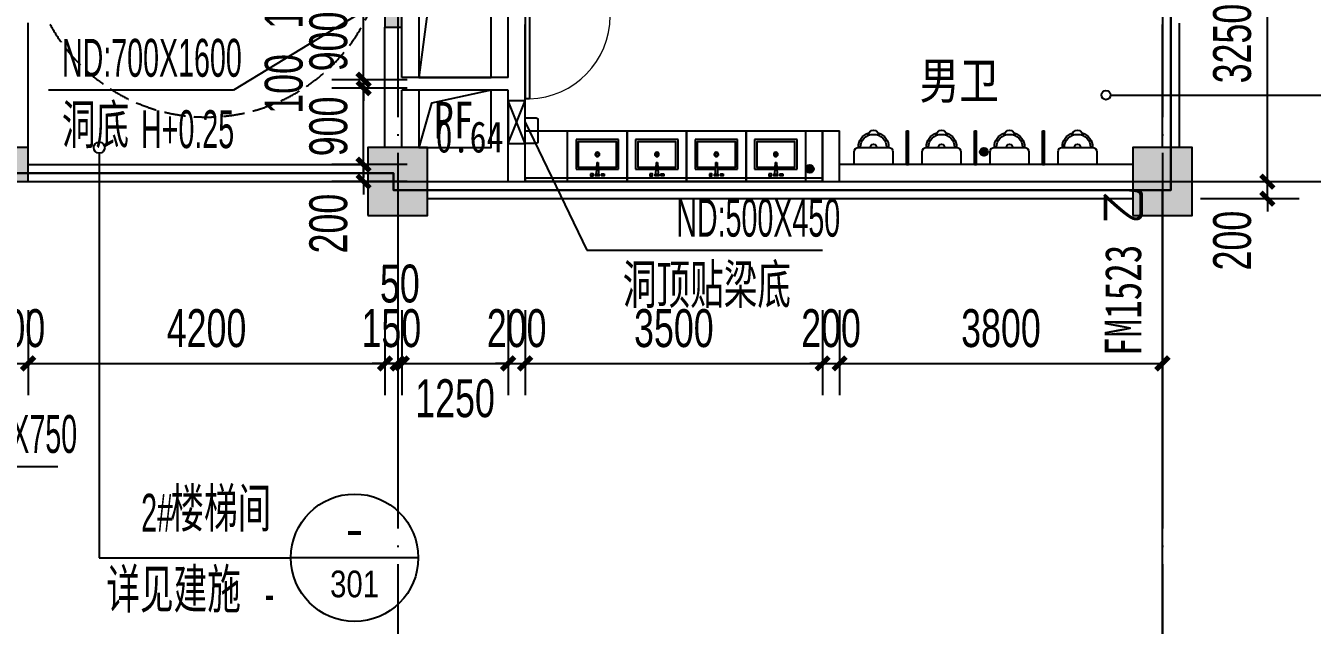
# Model space of a CAD drawing. Extents: x -409435 to 356702, y -107829 to 330904.
# Drawn here: x 28022 to 43164, y 2479 to 9535 of the extents above; entities that cross this region are included whole.
import ezdxf
from ezdxf.enums import TextEntityAlignment as Align
from ezdxf.xclip import XClip

# ---------------------------------------------------------------- set-up
doc = ezdxf.new("R2010")
doc.units = 0
doc.header["$LTSCALE"] = 1000
doc.header["$MEASUREMENT"] = 0
doc.header["$XCLIPFRAME"] = 0
doc.linetypes.add('104-14# 核心筒$0$DASH', pattern=[0.35, 0.25, -0.1])
doc.linetypes.add('104-14# 核心筒$0$DOTE', pattern=[2.4200000000000004, 2, -0.2, 0.02, -0.2])
for name, color, linetype in [('01-标注_尺寸', 124, 'Continuous'), ('01-标注_符号', 200, 'Continuous'), ('02-TEXT_标注', 130, 'Continuous'), ('104-14# 核心筒$0$01-标注_符号', 200, 'Continuous'), ('104-14# 核心筒$0$02-TEXT_标注', 130, 'Continuous'), ('104-14# 核心筒$0$02-TEXT_门窗', 151, 'Continuous'), ('104-14# 核心筒$0$A-C_门', 150, 'Continuous'), ('104-14# 核心筒$0$A-I_卫-洁具', 241, 'Continuous'), ('104-14# 核心筒$0$A-I_卫-隔断', 214, 'Continuous'), ('104-14# 核心筒$0$A-TECH_水', 3, 'Continuous'), ('104-14# 核心筒$0$A-TECH_结构', 21, 'Continuous'), ('104-14# 核心筒$0$A_AXIS-轴线', 36, '104-14# 核心筒$0$DOTE'), ('104-14# 核心筒$0$A_STR-砌块墙', 121, 'Continuous'), ('104-14# 核心筒$0$A_STR-砼柱', 51, 'Continuous'), ('PUB_HATCH', 8, 'Continuous'), ('X-104 14#平面$0$05-填充_天正', 26, 'Continuous'), ('X-104 14#平面$0$A-TECH_暖通', 6, 'Continuous'), ('X-104 14#平面$0$DOOR_FIRE_TEXT', 7, 'Continuous'), ('建-标注-文本', 254, 'Continuous'), ('建-标注-索引', 75, 'Continuous')]:
    doc.layers.add(name, color=color, linetype=linetype)
doc.layers.add('104-14# 核心筒$0$04-不打印_辅助线', color=165, linetype='Continuous', plot=False)
doc.layers.add('X-104 14#平面$0$000套内', color=226, linetype='Continuous', lineweight=30, plot=False)
doc.styles.add('104-14# 核心筒$0$_TCH_SPACE', font='STXIHEI_0.TTF', dxfattribs={"width": 0.8, "height": 5})
doc.styles.add('104-14# 核心筒$0$_TCH_WINDOW', font='STXIHEI_0.TTF', dxfattribs={"width": 0.8, "height": 3.5})
doc.styles.add('104-14# 核心筒$0$Standard', font='STXIHEI_0.TTF', dxfattribs={"width": 0.8})
doc.styles.add('_TCH_DIM', font='ros.shx', dxfattribs={"width": 0.8, "height": 2, "bigfont": 'jd.shx'})
doc.styles.add('_TCH_DIM_T3', font='ros.shx', dxfattribs={"width": 0.7058823529411765, "bigfont": 'jd.shx'})
doc.styles.add('_TCH_LABEL', font='ros.shx', dxfattribs={"width": 0.8, "bigfont": 'jd.shx'})
doc.styles.add('X-104 14#平面$0$_TCH_WINDOW', font='STXIHEI_0.TTF', dxfattribs={"width": 0.75, "height": 3.5})
doc.dimstyles.new('_TCH_ARCH&&150', dxfattribs={"dimtxt": 446.25, "dimasz": 150, "dimexe": 375, "dimexo": 450, "dimgap": 189.375, "dimtad": 1, "dimdec": 0, "dimzin": 0, "dimdsep": 46, "dimtxsty": '_TCH_DIM_T3', "dimblk": 'ARCHTICK', "dimcen": 0.09, "dimclrt": 7, "dimazin": 2, "dimtfac": 1, "dimtdec": 0, "dimtix": 1, "dimtmove": 2, "dimatfit": 3, "dimfxl": 0, "dimtolj": 1, "dimtzin": 0, "dimarcsym": 0})

# ---------------------------------------------------------------- blocks, each defined once
blk = doc.blocks.new('104-14# 核心筒$0$jhat')
for p, q in [((-395, -250.0000000000582), (-395, 249.9999999999418)), ((-395, 249.9999999999418), (-44.99999999994179, 249.9999999999418)), ((-44.99999999994179, 249.9999999999418), (-44.99999999994179, 11.73657725605881)), ((-219.9999999999418, 32.25599999987753), (-219.9999999999418, 5.03999999986263)), ((-124.8214514199644, 8.000000000058208), (11.68149024352897, 14.3899337601033)), ((-124.8214514199644, 7.999999999941792), (-124.8214514199644, -8.000000000058208)), ((11.68149024352897, 14.3899337601033), (11.68149024352897, -14.3899337601033)), ((-225.0399999999208, -1.164153218269348e-10), (-253.7679999999236, -1.164153218269348e-10)), ((-219.9999999999418, -5.040000000095461), (-219.9999999999418, -32.76000000012573)), ((-186.7359999999171, -1.164153218269348e-10), (-214.9599999999045, -1.164153218269348e-10)), ((-124.8214514199644, -8.000000000058208), (11.68149024352897, -14.3899337601033)), ((-44.99999999994179, -12.38077738613356), (-44.99999999994179, -250.0000000000582)), ((-44.99999999994179, -250.0000000000582), (-395, -250.0000000000582))]:
    blk.add_line(p, q)
at = {"color": 8}
blk.add_lwpolyline([(-69.99999999994179, -11.06304409715813), (-69.99999999994179, -225.0000000000582), (-370, -225.0000000000582), (-370, 224.9999999999418), (-69.99999999994179, 224.9999999999418), (-69.99999999994179, 10.56628493819153)], dxfattribs=at)
at = {"ltscale": 1000, "const_width": 0.8399999999999999}
blk.add_lwpolyline([(-219.5799999999581, 0.1399999998975545, 0.9999999999999999), (-220.4199999999255, 0.1399999998975545, 0.9999999999999999)], format="xyb", close=True, dxfattribs=at)
for points in [[(7.191454842337407, 81.35012003820157), (30, 81.35012003820157), (30, 51.35012003820157), (7.191454842337407, 51.35012003820157)], [(11.68149024352897, -21.35012003820157), (30, -21.35012003820157), (30, 21.35012003820157), (11.68149024352897, 21.35012003820157)], [(7.191454842337407, -81.35012003820157), (30, -81.35012003820157), (30, -51.35012003820157), (7.191454842337407, -51.35012003820157)]]:
    blk.add_lwpolyline(points, close=True)
blk.add_circle((-219.9999999999418, -1.164153218269348e-10), 25.2)
at = {"layer": '104-14# 核心筒$0$04-不打印_辅助线'}
blk.add_lwpolyline([(100.0000000001164, -350), (100.0000000000582, 350), (-499.9999999999418, 350), (-499.9999999998836, -350)], close=True, dxfattribs=at)
blk = doc.blocks.new('104-14# 核心筒$0$A-toilet-F2$0$A-toilet-F3$0$xb')
for p, q in [((-228.5999999991618, 152.3999999994412), (-228.6000000010245, 9.313225746154785e-10)), ((177.7999999998137, 203.2000000000698), (-177.7999999993481, 203.1999999994878)), ((228.6000000010245, -9.313225746154785e-10), (228.6000000005588, 152.3999999997905)), ((-228.6000000010245, 9.313225746154785e-10), (228.6000000010245, -9.313225746154785e-10))]:
    blk.add_line(p, q)
for centre, radius, start, end in [((-6.349999998696148, 209.549999998766), 171.56755229355, 106.6068803142738, 182.1210963969083), ((-6.349999998696148, 209.549999998766), 146.16755229355, 87.87890362284142, 182.1210963969083), ((9.313225746154785e-10, 342.8999999993248), 63.50000000000001, 1.07073087239469, 178.9292691276053), ((6.350000001490116, 209.549999998766), 146.16755229355, 357.8789036030917, 92.12109637715858), ((6.350000001490116, 209.549999998766), 171.56755229355, 357.8789036030917, 73.39311968572625), ((-177.7999999993481, 152.3999999992084), 50.8, 90, 180), ((1.396983861923218e-09, 203.1999999987893), 38.1, 0, 180), ((177.8000000002794, 152.3999999997905), 50.8, 0, 90)]:
    blk.add_arc(centre, radius, start, end)
blk = doc.blocks.new('104-14# 核心筒$0$A$C0B6E3E5F')
at = {"layer": '104-14# 核心筒$0$A-I_卫-隔断'}
for p, q in [((-12.5, 1.530808498934192e-15), (-12.5, 400)), ((-12.5, 400), (12.5, 400)), ((12.5, 0), (12.5, 400)), ((-12.5, 1.530808498934192e-15), (12.5, 0))]:
    blk.add_line(p, q, dxfattribs=at)
blk = doc.blocks.new('104-14# 核心筒$0$$DorLib2D$00000001')
for p, q in [((0.45, 0.9750000000000001), (0.5000000000000002, 0.9750000000000001)), ((0.45, 0), (0.45, 0.9750000000000001)), ((0.5, 0), (0.5, 0.9750000000000001)), ((0.5, 0), (0.45, 0))]:
    blk.add_line(p, q)
at = {"lineweight": 13}
blk.add_arc((0.475, 0), 0.975, 91.4692835813538, 180, dxfattribs=at)
blk = doc.blocks.new('_FZH')
blk.add_lwpolyline([(-0.5, -0.5), (0.5, -0.5), (0.5, 0.5), (-0.5, 0.5)], close=True)
at = {"layer": 'PUB_HATCH'}
blk.add_solid([(-0.5, -0.5), (0.5, -0.5), (-0.5, 0.5), (0.5, 0.5)], dxfattribs=at)
blk = doc.blocks.new('104-14# 核心筒$0$$TwtSys$00000141')
for p, q in [((-94.19606303561523, 7.672111694559135), (-10.08309029082739, 91.78508443935061)), ((-94.19606303561523, 7.672111694559135), (-10.08309029082739, 91.78508443935061)), ((-87.21916889109707, -35.05448014085778), (35.05448014085778, 87.21916889110071)), ((-87.21916889109707, -35.05448014085778), (35.05448014085778, 87.21916889110071)), ((-66.46803743153214, -66.46803743153941), (66.46803743153214, 66.46803743153214)), ((-66.46803743153214, -66.46803743153578), (66.46803743153214, 66.46803743153214)), ((-32.35611368903483, -87.061266563549), (87.58274635417911, 32.87759347966494)), ((-32.35611368903483, -87.061266563549), (87.58274635417911, 32.87759347966858)), ((11.43110768805855, -92.25951895252001), (92.2594807012465, -11.43114593933933)), ((11.43110768805855, -92.25951895252001), (92.2594807012465, -11.43114593933933))]:
    blk.add_line(p, q)
blk.add_circle((0, 0), 94)
blk.add_circle((0, 0), 94)
blk = doc.blocks.new('104-14# 核心筒')
at = {"layer": '104-14# 核心筒$0$01-标注_符号'}
blk.add_lwpolyline([(29075.00000000102, 12958.24925465928, 0, 0, 0), (29075.00000000102, 8950.000000000058, 0, 0, 0), (31225.00000000102, 8950.000000000058, 0, 0, 0), (31225.00000000102, 12260.21544480976, 120, 0, 0), (31225.00000000102, 12710.21544480976, 0, 0, 0)], format="xyseb", dxfattribs=at)
at = {"layer": '104-14# 核心筒$0$04-不打印_辅助线', "linetype": '104-14# 核心筒$0$DASH'}
blk.add_arc((30150.00000000249, 10560.00000000006), 2099.999999998527, 180, 0, dxfattribs=at)
at = {"layer": '104-14# 核心筒$0$A-I_卫-洁具', "ltscale": 0.1}
blk.add_line((41049.99999999996, 7900.000000000062), (37599.9999999998, 7900.000000000062), dxfattribs=at)
blk.add_lwpolyline([(33899.99999999986, 8149.999999994814), (33899.99999999986, 8449.999999994814), (34029.99999999986, 8449.999999994814, -0.414213562373095), (34049.99999999986, 8429.999999994814), (34049.99999999986, 8169.999999994814, -0.414213562373095), (34029.99999999986, 8149.999999994814)], format="xyb", close=True, dxfattribs=at)
for points in [[(37399.99999999948, 7699.99999999674), (33900.00000000177, 7699.999999994813), (33900.00000000177, 8299.999999994812), (37399.99999999948, 8299.99999999674)], [(33900.00000000334, 7699.999999997672), (37400.00000000087, 7699.999999997322), (37400.00000000087, 7739.999999997322), (33900.00000000334, 7739.999999997672)]]:
    blk.add_lwpolyline(points, close=True, dxfattribs=at)
at = {"layer": '104-14# 核心筒$0$A-TECH_结构'}
for points in [[(33499.99999998679, 10799.99999999908), (32649.99999999206, 10800.00000000109), (32649.99999999201, 8925.000000002387), (33499.99999998674, 8925.000000001499), (33499.99999998679, 10800.00000000026), (32870.95831192011, 10632.08693379395), (32649.99999999201, 8925.000000002387)], [(33499.99999998674, 8775.000000001559), (32649.99999999553, 8775.00000000035), (32649.99999999553, 8100.000000000349), (33499.99999998674, 8100.00000000133), (33499.99999998674, 8775.000000001559), (32798.04825340072, 8625.110593961435), (32649.99999999553, 8100.000000000349)]]:
    blk.add_lwpolyline(points, dxfattribs=at)
at = {"layer": '104-14# 核心筒$0$A_AXIS-轴线'}
for p, q in [((32400.00000000001, 54018.37846733601), (32400.00000000001, -8545.12396972545)), ((41400.00000000001, 54018.37846733601), (41400.00000000001, -8545.12396972545)), ((-24838.9698462474, 7700), (120259.921909796, 7700))]:
    blk.add_line(p, q, dxfattribs=at)
at = {"layer": '104-14# 核心筒$0$A_STR-砌块墙'}
for p, q in [((28049.99999999958, 8100.0000000001), (28049.99999999961, 9570.0000000001)), ((33699.99999999586, 8925.00000000028), (33699.99999999127, 9650.00020154176)), ((33899.99999999635, 8850.000000000926), (33899.99999999188, 9550.00020154242)), ((41399.99999999996, 8100.000000000085), (41399.99999999999, 9550.000201542465)), ((41599.99999999999, 8100.000000000085), (41600, 9565.000201542569)), ((32249.99999999508, 8849.99999999967), (32249.99999999094, 9519.99999997109)), ((32449.99999999464, 8925.00000000028), (32449.99999999093, 9519.99999997109)), ((32249.99999999973, 8100.000000000043), (32249.99999999508, 8849.99999999967)), ((33699.99999999586, 8925.00000000028), (32449.99999999464, 8925.00000000028)), ((33900.00000000368, 7700.000000000215), (33899.99999999635, 8850.000000000928)), ((33699.99999999682, 8775.000000000287), (32449.99999999554, 8775.000000000287)), ((32449.9999999997, 8100.000000000042), (32449.99999999554, 8775.000000000287)), ((33700.00000000366, 7700.000000000226), (33699.99999999682, 8775.000000000287)), ((37399.99999999977, 7700.000000000174), (37399.9999999998, 8300.000000000178)), ((37399.9999999998, 8300.000000000178), (37599.9999999998, 8300.000000000171)), ((37599.99999999977, 7700.000000000167), (37599.9999999998, 8300.000000000171)), ((28049.99999999958, 7900.000000000228), (32049.99999999996, 7900.000000000124)), ((28050.00000000104, 7700.000000000233), (32049.99999999996, 7700.00000000013)), ((32749.99999999996, 7700.00000000024), (33700.00000000366, 7700.000000000226)), ((33900.00000000368, 7700.000000000215), (37399.99999999977, 7700.000000000174)), ((37599.99999999977, 7700.000000000167), (41049.99999999993, 7700.000000000062)), ((32749.99999999997, 7500.000000000236), (33800.00000000431, 7500.000000000216)), ((33800.00000000431, 7500.000000000216), (37499.99999999977, 7500.000000000175)), ((37499.99999999977, 7500.000000000175), (41049.99999999993, 7500.000000000069))]:
    blk.add_line(p, q, dxfattribs=at)
for p in [(38399.99999998536, 7900.000000000062), (39199.99999998536, 7900.000000000062), (39999.99999998536, 7900.000000000062)]:
    blk.add_blockref('104-14# 核心筒$0$A$C0B6E3E5F', p)
at = {"layer": '104-14# 核心筒$0$A-C_门'}
ref = blk.add_blockref('104-14# 核心筒$0$$DorLib2D$00000001', (34399.99999999028, 9650.000201542396), dxfattribs=dict(at, xscale=1000, yscale=1000, zscale=200, rotation=180))
ref.add_attrib('A', 'M1023', (33702.59825326546, 9934.460559007595), dxfattribs={"layer": '104-14# 核心筒$0$02-TEXT_门窗', "height": 428.1386462882095, "style": '104-14# 核心筒$0$_TCH_WINDOW', "width": 0.8})
at = {"layer": '104-14# 核心筒$0$A-I_卫-洁具', "ltscale": 0.1, "xscale": -1, "rotation": 90}
for p in [(34750.00000000003, 7799.999999996566), (35450.00000000003, 7799.99999999674), (36150.00000000003, 7799.999999996682), (36850.00000000003, 7799.999999996682)]:
    blk.add_blockref('104-14# 核心筒$0$jhat', p, dxfattribs=at)
at = {"layer": '104-14# 核心筒$0$A-I_卫-洁具', "ltscale": 0.1, "xscale": -1}
for p in [(37999.99999998536, 7900.000000000062), (38799.99999998536, 7900.000000000062), (39599.99999998536, 7900.000000000062), (40399.99999998536, 7900.000000000062)]:
    blk.add_blockref('104-14# 核心筒$0$A-toilet-F2$0$A-toilet-F3$0$xb', p, dxfattribs=at)
at = {"layer": '104-14# 核心筒$0$A-TECH_水', "xscale": 0.5, "yscale": 0.5, "zscale": 0.5}
blk.add_blockref('104-14# 核心筒$0$$TwtSys$00000141', (39299.99999998398, 8050.000000000058), dxfattribs=at)
at = {"layer": '104-14# 核心筒$0$A-TECH_水', "xscale": 0.5, "yscale": 0.5, "zscale": 0.5, "rotation": 315}
blk.add_blockref('104-14# 核心筒$0$$TwtSys$00000141', (37249.79271546162, 7849.99999999642), dxfattribs=at)
at = {"layer": '104-14# 核心筒$0$A_STR-砼柱'}
for p, xscale, yscale, zscale in [((32349.99999999689, 9744.999999971042), 200, 450, 450), ((27900.00000000102, 7900.000000000087), 300, 400, 400), ((32399.99999999996, 7700.000000000058), 700, 800, 800), ((41399.99999999996, 7700.000000000058), 700, 800, 800)]:
    blk.add_blockref('_FZH', p, dxfattribs=dict(at, xscale=xscale, yscale=yscale, zscale=zscale))
at = {"layer": '104-14# 核心筒$0$02-TEXT_标注', "style": '104-14# 核心筒$0$Standard', "width": 0.8}
for s, p in [('男卫', (38542.08263990493, 8674.578921541106)), ('PF', (32826.09950814021, 8211.57924656896))]:
    blk.add_text(s, height=428.1386462882095, dxfattribs=at).set_placement(p)
at = {"layer": '104-14# 核心筒$0$04-不打印_辅助线', "style": '104-14# 核心筒$0$_TCH_SPACE', "width": 0.8}
blk.add_text('0.64', height=366.9759825327511, dxfattribs=at).set_placement((32846.50043614486, 8043.134037471551))
blk = doc.blocks.new('*U418')
blk.add_lwpolyline([(200.0000000000146, 0), (200.0000000000146, 500.0000000021573), (0, 500.0000000021573), (0, 0), (200.0000000000146, 0), (0, 500.0000000021573), (0, 0), (200.0000000000146, 500.0000000021573)])
blk = doc.blocks.new('X-104 14#平面$0$sdfjladfiididid')
at = {"layer": 'X-104 14#平面$0$A-TECH_暖通'}
blk.add_blockref('*U418', (33700.00000000093, 8150.000000000262, 3000), dxfattribs=at)
blk = doc.blocks.new('X-104 14#平面')
at = {"layer": 'X-104 14#平面$0$000套内'}
blk.add_lwpolyline([(23400.00000000001, 26450.00000000002), (50400.00000000001, 26450.00000000002), (50400.00000000001, -2049.999999999978), (23449.99999999199, -2049.999999999977), (23450.00000000803, 7799.999999999234), (32350.00000000158, 7800.000000001231), (32350.00000000159, 7599.999999993254), (41500.00000001615, 7599.999999990974), (41500.00000000009, 16600.00020154226), (38350.00029705991, 16600.00010077111), (38350.0002970601, 19249.9998992286), (30600.00000000007, 19249.99999999982), (30600.00000000007, 26300.00000000002)], dxfattribs=at)
at = {"layer": 'X-104 14#平面$0$05-填充_天正'}
blk.add_lwpolyline([(41400.00000000001, -2049.999999999978), (41400.00000000001, 7599.999999990999), (32350.00000000282, 7599.999999993254), (32350.00000000158, 7800.000000001231), (26449.99999999919, 7799.999999999907), (26450.00000000331, 6399.999999999681), (23450.00000000536, 6399.99999999974), (23449.99999999199, -2049.999999999977), (30600.00000006576, -2049.999999954483), (30600.00000005462, -249.9999999999927), (32399.99999999997, -249.9999999999927), (32400.00000000001, -2049.999999999978)], close=True, dxfattribs=at)
ref = blk.add_blockref('104-14# 核心筒', (0, 0))
XClip(ref).set_block_clipping_path([(-38664.36238214614, -25499.99999999997), (139216.5485069363, 330900)])
blk.add_blockref('X-104 14#平面$0$sdfjladfiididid', (0, 0))
at = {"layer": 'X-104 14#平面$0$DOOR_FIRE_TEXT', "style": 'X-104 14#平面$0$_TCH_WINDOW', "width": 0.75}
for s, p in [('乙', (41150.00000000001, 7204.380458515328)), ('FM1523', (41150.00000000001, 5648.294213973844))]:
    blk.add_text(s, height=428.1386462882095, rotation=90, dxfattribs=at).set_placement(p)
blk = doc.blocks.new('sjdfadsfiididdi')
at = {"layer": '建-标注-索引'}
for p, q in [((33900.00000000095, 8400.00000000134), (34624.95369830402, 6895.120349138859)), ((34624.95369830402, 6895.120349138859), (37398.07257929118, 6895.120349138859)), ((25624.99999998226, 4349.515298113118), (28398.11888096943, 4349.515298113118))]:
    blk.add_line(p, q, dxfattribs=at)
at = {"layer": '建-标注-文本', "style": '_TCH_DIM'}
for s, height, width, p in [('ND:500X450', 446.25, 0.5647058823529412, (35678.17257929118, 7052.620349138859)), ('洞顶贴梁底', 520.9302325581396, 0.8, (35049.40978859351, 6212.620349138859)), ('ND:1350X750', 446.25, 0.5647058823529412, (26510.21888096943, 4507.015298113118))]:
    blk.add_text(s, height=height, dxfattribs=dict(at, width=width)).set_placement(p)
blk = doc.blocks.new('A$C1940634B')
at = {"layer": '建-标注-索引'}
for p, q in [((-83650.00000000812, 9862.500000000196), (-85433.61847807607, 8776.97864567861)), ((-85433.61847807607, 8776.97864567861), (-87609.32523113023, 8776.97864567861))]:
    blk.add_line(p, q, dxfattribs=at)
at = {"layer": '建-标注-文本', "style": '_TCH_DIM'}
for s, height, width, p in [('ND:700X1600', 446.25, 0.5647058823529412, (-87451.82523113023, 8934.47864567861)), ('洞底', 520.9302325581396, 0.8, (-87451.82523113023, 8094.47864567861)), ('H+0.25', 446.25, 0.5647058823529412, (-86520.66244043256, 8094.47864567861))]:
    blk.add_text(s, height=height, dxfattribs=dict(at, width=width)).set_placement(p)
blk = doc.blocks.new('_ArchTick')
at = {"color": 0, "linetype": 'ByBlock', "const_width": 0.4}
blk.add_lwpolyline([(-0.5, -0.5), (0.5, 0.5)], dxfattribs=at)
blk = doc.blocks.new('*D981')
at = {"layer": '01-标注_尺寸', "color": 0, "lineweight": -2, "transparency": 16777216}
for p, q in [((42635.30984641053, 7700.000000000029), (42635.30984641053, 7850.000000000029)), ((41850.0000000001, 7700.000000000029), (43010.30984641053, 7700.000000000028)), ((42635.30984641053, 7500.000000000084), (42635.30984641053, 7700.000000000029)), ((41850.0000000001, 7500.000000000084), (43010.30984641053, 7500.000000000083)), ((42635.30984641053, 7500.000000000084), (42635.30984641053, 7350.000000000084))]:
    blk.add_line(p, q, dxfattribs=at)
at = {"layer": 'Defpoints', "color": 0, "transparency": 16777216}
for p in [(41400.0000000001, 7700.000000000029), (42635.30984641053, 7700.000000000029), (41400.0000000001, 7500.000000000084)]:
    blk.add_point(p, dxfattribs=at)
at = {"layer": '01-标注_尺寸', "color": 0, "lineweight": -2, "transparency": 16777216, "xscale": 150, "yscale": 150, "zscale": 150}
for p, rotation in [((42635.30984641053, 7700.000000000029), 270), ((42635.30984641053, 7500.000000000084), 90)]:
    blk.add_blockref('_ArchTick', p, dxfattribs=dict(at, rotation=rotation))
at = {"layer": '01-标注_尺寸', "color": 7, "transparency": 16777216, "insert": (42222.80984641053, 7006.113537117988), "char_height": 446.25, "attachment_point": 5, "rotation": 90, "style": '_TCH_DIM_T3'}
blk.add_mtext('\\A1;200', dxfattribs=at)
blk = doc.blocks.new('*D982')
at = {"layer": '01-标注_尺寸', "color": 0, "lineweight": -2, "transparency": 16777216}
for p, q in [((41850.0000000001, 10950.00020154213), (43010.30984641053, 10950.00020154213)), ((42635.30984641053, 7700.000000000029), (42635.30984641053, 10950.00020154213)), ((41850.0000000001, 7700.000000000029), (43010.30984641053, 7700.000000000028))]:
    blk.add_line(p, q, dxfattribs=at)
at = {"layer": 'Defpoints', "color": 0, "transparency": 16777216}
for p in [(41400.0000000001, 10950.00020154213), (42635.30984641053, 10950.00020154213), (41400.0000000001, 7700.000000000029)]:
    blk.add_point(p, dxfattribs=at)
at = {"layer": '01-标注_尺寸', "color": 0, "lineweight": -2, "transparency": 16777216, "xscale": 150, "yscale": 150, "zscale": 150}
for p, rotation in [((42635.30984641053, 10950.00020154213), 90), ((42635.30984641053, 7700.000000000029), 270)]:
    blk.add_blockref('_ArchTick', p, dxfattribs=dict(at, rotation=rotation))
at = {"layer": '01-标注_尺寸', "color": 7, "transparency": 16777216, "insert": (42222.80984641053, 9325.000100771085), "char_height": 446.25, "attachment_point": 5, "rotation": 90, "style": '_TCH_DIM_T3'}
blk.add_mtext('\\A1;3250', dxfattribs=at)
blk = doc.blocks.new('*D1021')
at = {"layer": '01-标注_尺寸', "color": 0, "lineweight": -2, "transparency": 16777216}
for p, q in [((27750.00000000366, 6188.482244238781), (27750.00000000366, 5185.557704901601)), ((28050.00000000367, 6188.48224423966), (28050.00000000367, 5185.557704901601)), ((27750.00000000366, 5560.557704901601), (27600.00000000366, 5560.557704901601)), ((27750.00000000366, 5560.557704901601), (28050.00000000367, 5560.557704901601)), ((28050.00000000367, 5560.557704901601), (28200.00000000367, 5560.557704901601))]:
    blk.add_line(p, q, dxfattribs=at)
at = {"layer": 'Defpoints', "color": 0, "transparency": 16777216}
for p in [(27750.00000000366, 6638.482244238781), (28050.00000000367, 6638.48224423966), (28050.00000000367, 5560.557704901601)]:
    blk.add_point(p, dxfattribs=at)
at = {"layer": '01-标注_尺寸', "color": 0, "lineweight": -2, "transparency": 16777216, "xscale": 150, "yscale": 150, "zscale": 150}
blk.add_blockref('_ArchTick', (27750.00000000366, 5560.557704901601), dxfattribs=at)
at = {"layer": '01-标注_尺寸', "color": 0, "lineweight": -2, "transparency": 16777216, "xscale": 150, "yscale": 150, "zscale": 150, "rotation": 180}
blk.add_blockref('_ArchTick', (28050.00000000367, 5560.557704901601), dxfattribs=at)
at = {"layer": '01-标注_尺寸', "color": 7, "transparency": 16777216, "insert": (27900.00000000367, 5973.057704901601), "char_height": 446.25, "attachment_point": 5, "style": '_TCH_DIM_T3'}
blk.add_mtext('\\A1;300', dxfattribs=at)
blk = doc.blocks.new('*D1022')
at = {"layer": '01-标注_尺寸', "color": 0, "lineweight": -2, "transparency": 16777216}
for p, q in [((28050.00000000367, 6188.48224423966), (28050.00000000367, 5185.55770490819)), ((32250.00000000444, 6188.48224425196), (32250.00000000444, 5185.55770490819)), ((28050.00000000367, 5560.55770490819), (32250.00000000444, 5560.55770490819))]:
    blk.add_line(p, q, dxfattribs=at)
at = {"layer": 'Defpoints', "color": 0, "transparency": 16777216}
for p in [(28050.00000000367, 6638.48224423966), (32250.00000000444, 6638.48224425196), (32250.00000000444, 5560.55770490819)]:
    blk.add_point(p, dxfattribs=at)
at = {"layer": '01-标注_尺寸', "color": 0, "lineweight": -2, "transparency": 16777216, "xscale": 150, "yscale": 150, "zscale": 150, "rotation": 180}
blk.add_blockref('_ArchTick', (28050.00000000367, 5560.55770490819), dxfattribs=at)
at = {"layer": '01-标注_尺寸', "color": 0, "lineweight": -2, "transparency": 16777216, "xscale": 150, "yscale": 150, "zscale": 150}
blk.add_blockref('_ArchTick', (32250.00000000444, 5560.55770490819), dxfattribs=at)
at = {"layer": '01-标注_尺寸', "color": 7, "transparency": 16777216, "insert": (30150.00000000405, 5973.05770490819), "char_height": 446.25, "attachment_point": 5, "style": '_TCH_DIM_T3'}
blk.add_mtext('\\A1;4200', dxfattribs=at)
blk = doc.blocks.new('*D1023')
at = {"layer": '01-标注_尺寸', "color": 0, "lineweight": -2, "transparency": 16777216}
for p, q in [((32250.00000000444, 6188.48224425196), (32250.00000000444, 5185.55770491456)), ((32400.00000000236, 6188.482244252399), (32400.00000000236, 5185.55770491456)), ((32250.00000000444, 5560.55770491456), (32100.00000000444, 5560.55770491456)), ((32250.00000000444, 5560.55770491456), (32400.00000000236, 5560.55770491456)), ((32400.00000000236, 5560.55770491456), (32550.00000000236, 5560.55770491456))]:
    blk.add_line(p, q, dxfattribs=at)
at = {"layer": 'Defpoints', "color": 0, "transparency": 16777216}
for p in [(32250.00000000444, 6638.48224425196), (32400.00000000236, 6638.482244252399), (32400.00000000236, 5560.55770491456)]:
    blk.add_point(p, dxfattribs=at)
at = {"layer": '01-标注_尺寸', "color": 0, "lineweight": -2, "transparency": 16777216, "xscale": 150, "yscale": 150, "zscale": 150}
blk.add_blockref('_ArchTick', (32250.00000000444, 5560.55770491456), dxfattribs=at)
at = {"layer": '01-标注_尺寸', "color": 0, "lineweight": -2, "transparency": 16777216, "xscale": 150, "yscale": 150, "zscale": 150, "rotation": 180}
blk.add_blockref('_ArchTick', (32400.00000000236, 5560.55770491456), dxfattribs=at)
at = {"layer": '01-标注_尺寸', "color": 7, "transparency": 16777216, "insert": (32325.0000000034, 5973.05770491456), "char_height": 446.25, "attachment_point": 5, "style": '_TCH_DIM_T3'}
blk.add_mtext('\\A1;150', dxfattribs=at)
blk = doc.blocks.new('*D1024')
at = {"layer": '01-标注_尺寸', "color": 0, "lineweight": -2, "transparency": 16777216}
for p, q in [((32400.00000000236, 6188.482244252399), (32400.00000000236, 5185.557704914852)), ((32450.00000000439, 6188.482244252546), (32450.00000000439, 5185.557704914852)), ((32400.00000000236, 5560.557704914852), (32250.00000000236, 5560.557704914852)), ((32400.00000000236, 5560.557704914852), (32450.00000000439, 5560.557704914852)), ((32450.00000000439, 5560.557704914852), (32600.00000000439, 5560.557704914852))]:
    blk.add_line(p, q, dxfattribs=at)
at = {"layer": 'Defpoints', "color": 0, "transparency": 16777216}
for p in [(32400.00000000236, 6638.482244252399), (32450.00000000439, 6638.482244252546), (32450.00000000439, 5560.557704914852)]:
    blk.add_point(p, dxfattribs=at)
at = {"layer": '01-标注_尺寸', "color": 0, "lineweight": -2, "transparency": 16777216, "xscale": 150, "yscale": 150, "zscale": 150}
blk.add_blockref('_ArchTick', (32400.00000000236, 5560.557704914852), dxfattribs=at)
at = {"layer": '01-标注_尺寸', "color": 0, "lineweight": -2, "transparency": 16777216, "xscale": 150, "yscale": 150, "zscale": 150, "rotation": 180}
blk.add_blockref('_ArchTick', (32450.00000000439, 5560.557704914852), dxfattribs=at)
at = {"layer": '01-标注_尺寸', "color": 7, "transparency": 16777216, "insert": (32425.00000000379, 6498.057704914852), "char_height": 446.25, "attachment_point": 5, "style": '_TCH_DIM_T3'}
blk.add_mtext('\\A1;50', dxfattribs=at)
blk = doc.blocks.new('*D1025')
at = {"layer": '01-标注_尺寸', "color": 0, "lineweight": -2, "transparency": 16777216}
for p, q in [((32450.00000000439, 6188.482244252546), (32450.00000000439, 5185.557704916757)), ((33700.00000000717, 6188.482244256206), (33700.00000000717, 5185.557704916757)), ((32450.00000000439, 5560.557704916757), (33700.00000000717, 5560.557704916757))]:
    blk.add_line(p, q, dxfattribs=at)
at = {"layer": 'Defpoints', "color": 0, "transparency": 16777216}
for p in [(32450.00000000439, 6638.482244252546), (33700.00000000717, 6638.482244256206), (33700.00000000717, 5560.557704916757)]:
    blk.add_point(p, dxfattribs=at)
at = {"layer": '01-标注_尺寸', "color": 0, "lineweight": -2, "transparency": 16777216, "xscale": 150, "yscale": 150, "zscale": 150, "rotation": 180}
blk.add_blockref('_ArchTick', (32450.00000000439, 5560.557704916757), dxfattribs=at)
at = {"layer": '01-标注_尺寸', "color": 0, "lineweight": -2, "transparency": 16777216, "xscale": 150, "yscale": 150, "zscale": 150}
blk.add_blockref('_ArchTick', (33700.00000000717, 5560.557704916757), dxfattribs=at)
at = {"layer": '01-标注_尺寸', "color": 7, "transparency": 16777216, "insert": (33075.00000001014, 5148.057704916757), "char_height": 446.25, "attachment_point": 5, "style": '_TCH_DIM_T3'}
blk.add_mtext('\\A1;1250', dxfattribs=at)
blk = doc.blocks.new('*D1026')
at = {"layer": '01-标注_尺寸', "color": 0, "lineweight": -2, "transparency": 16777216}
for p, q in [((33700.00000000717, 6188.482244256206), (33700.00000000717, 5185.55770491888)), ((33900.00000000529, 6188.482244256792), (33900.00000000529, 5185.55770491888)), ((33700.00000000717, 5560.55770491888), (33550.00000000717, 5560.55770491888)), ((33700.00000000717, 5560.55770491888), (33900.00000000529, 5560.55770491888)), ((33900.00000000529, 5560.55770491888), (34050.00000000529, 5560.55770491888))]:
    blk.add_line(p, q, dxfattribs=at)
at = {"layer": 'Defpoints', "color": 0, "transparency": 16777216}
for p in [(33700.00000000717, 6638.482244256206), (33900.00000000529, 6638.482244256792), (33900.00000000529, 5560.55770491888)]:
    blk.add_point(p, dxfattribs=at)
at = {"layer": '01-标注_尺寸', "color": 0, "lineweight": -2, "transparency": 16777216, "xscale": 150, "yscale": 150, "zscale": 150}
blk.add_blockref('_ArchTick', (33700.00000000717, 5560.55770491888), dxfattribs=at)
at = {"layer": '01-标注_尺寸', "color": 0, "lineweight": -2, "transparency": 16777216, "xscale": 150, "yscale": 150, "zscale": 150, "rotation": 180}
blk.add_blockref('_ArchTick', (33900.00000000529, 5560.55770491888), dxfattribs=at)
at = {"layer": '01-标注_尺寸', "color": 7, "transparency": 16777216, "insert": (33800.00000000623, 5973.05770491888), "char_height": 446.25, "attachment_point": 5, "style": '_TCH_DIM_T3'}
blk.add_mtext('\\A1;200', dxfattribs=at)
blk = doc.blocks.new('*D1027')
at = {"layer": '01-标注_尺寸', "color": 0, "lineweight": -2, "transparency": 16777216}
for p, q in [((33900.00000000529, 6188.482244256792), (33900.00000000529, 5185.557704924297)), ((37400.000000003, 6188.482244267042), (37400.000000003, 5185.557704924297)), ((33900.00000000529, 5560.557704924297), (37400.000000003, 5560.557704924297))]:
    blk.add_line(p, q, dxfattribs=at)
at = {"layer": 'Defpoints', "color": 0, "transparency": 16777216}
for p in [(33900.00000000529, 6638.482244256792), (37400.000000003, 6638.482244267042), (37400.000000003, 5560.557704924297)]:
    blk.add_point(p, dxfattribs=at)
at = {"layer": '01-标注_尺寸', "color": 0, "lineweight": -2, "transparency": 16777216, "xscale": 150, "yscale": 150, "zscale": 150, "rotation": 180}
blk.add_blockref('_ArchTick', (33900.00000000529, 5560.557704924297), dxfattribs=at)
at = {"layer": '01-标注_尺寸', "color": 0, "lineweight": -2, "transparency": 16777216, "xscale": 150, "yscale": 150, "zscale": 150}
blk.add_blockref('_ArchTick', (37400.000000003, 5560.557704924297), dxfattribs=at)
at = {"layer": '01-标注_尺寸', "color": 7, "transparency": 16777216, "insert": (35650.00000000415, 5973.057704924297), "char_height": 446.25, "attachment_point": 5, "style": '_TCH_DIM_T3'}
blk.add_mtext('\\A1;3500', dxfattribs=at)
blk = doc.blocks.new('*D1028')
at = {"layer": '01-标注_尺寸', "color": 0, "lineweight": -2, "transparency": 16777216}
for p, q in [((37400.000000003, 6188.482244267042), (37400.000000003, 5185.557704929715)), ((37600.00000000328, 6188.482244267628), (37600.00000000328, 5185.557704929715)), ((37400.000000003, 5560.557704929715), (37250.000000003, 5560.557704929715)), ((37400.000000003, 5560.557704929715), (37600.00000000328, 5560.557704929715)), ((37600.00000000328, 5560.557704929715), (37750.00000000328, 5560.557704929715))]:
    blk.add_line(p, q, dxfattribs=at)
at = {"layer": 'Defpoints', "color": 0, "transparency": 16777216}
for p in [(37400.000000003, 6638.482244267042), (37600.00000000328, 6638.482244267628), (37600.00000000328, 5560.557704929715)]:
    blk.add_point(p, dxfattribs=at)
at = {"layer": '01-标注_尺寸', "color": 0, "lineweight": -2, "transparency": 16777216, "xscale": 150, "yscale": 150, "zscale": 150}
blk.add_blockref('_ArchTick', (37400.000000003, 5560.557704929715), dxfattribs=at)
at = {"layer": '01-标注_尺寸', "color": 0, "lineweight": -2, "transparency": 16777216, "xscale": 150, "yscale": 150, "zscale": 150, "rotation": 180}
blk.add_blockref('_ArchTick', (37600.00000000328, 5560.557704929715), dxfattribs=at)
at = {"layer": '01-标注_尺寸', "color": 7, "transparency": 16777216, "insert": (37500.00000000314, 5973.057704929715), "char_height": 446.25, "attachment_point": 5, "style": '_TCH_DIM_T3'}
blk.add_mtext('\\A1;200', dxfattribs=at)
blk = doc.blocks.new('*D1029')
at = {"layer": '01-标注_尺寸', "color": 0, "lineweight": -2, "transparency": 16777216}
for p, q in [((37600.00000000328, 6188.482244267628), (37600.00000000328, 5185.557704935572)), ((41400.00000000244, 6188.482244278756), (41400.00000000244, 5185.557704935572)), ((37600.00000000328, 5560.557704935572), (41400.00000000244, 5560.557704935572))]:
    blk.add_line(p, q, dxfattribs=at)
at = {"layer": 'Defpoints', "color": 0, "transparency": 16777216}
for p in [(37600.00000000328, 6638.482244267628), (41400.00000000244, 6638.482244278756), (41400.00000000244, 5560.557704935572)]:
    blk.add_point(p, dxfattribs=at)
at = {"layer": '01-标注_尺寸', "color": 0, "lineweight": -2, "transparency": 16777216, "xscale": 150, "yscale": 150, "zscale": 150, "rotation": 180}
blk.add_blockref('_ArchTick', (37600.00000000328, 5560.557704935572), dxfattribs=at)
at = {"layer": '01-标注_尺寸', "color": 0, "lineweight": -2, "transparency": 16777216, "xscale": 150, "yscale": 150, "zscale": 150}
blk.add_blockref('_ArchTick', (41400.00000000244, 5560.557704935572), dxfattribs=at)
at = {"layer": '01-标注_尺寸', "color": 7, "transparency": 16777216, "insert": (39500.00000000286, 5973.057704935572), "char_height": 446.25, "attachment_point": 5, "style": '_TCH_DIM_T3'}
blk.add_mtext('\\A1;3800', dxfattribs=at)
blk = doc.blocks.new('*D2323')
at = {"layer": '01-标注_尺寸', "color": 0, "lineweight": -2, "transparency": 16777216}
for p, q in [((31998.53498155245, 7900.000000005958), (31998.53498155245, 8050.000000005958)), ((32510.82505970041, 7900.000000005958), (31623.53498155245, 7900.000000005958)), ((31998.53498155245, 7700.000000060188), (31998.53498155245, 7900.000000005958)), ((32510.82505970169, 7700.000000060188), (31623.53498155245, 7700.000000060188)), ((31998.53498155245, 7700.000000060188), (31998.53498155245, 7550.000000060188))]:
    blk.add_line(p, q, dxfattribs=at)
at = {"layer": 'Defpoints', "color": 0, "transparency": 16777216}
for p in [(31998.53498155245, 7900.000000005958), (32960.82505970041, 7900.000000005958), (32960.82505970169, 7700.000000060188)]:
    blk.add_point(p, dxfattribs=at)
at = {"layer": '01-标注_尺寸', "color": 0, "lineweight": -2, "transparency": 16777216, "xscale": 150, "yscale": 150, "zscale": 150}
for p, rotation in [((31998.53498155245, 7900.000000005958), 270), ((31998.53498155245, 7700.000000060188), 90)]:
    blk.add_blockref('_ArchTick', p, dxfattribs=dict(at, rotation=rotation))
at = {"layer": '01-标注_尺寸', "color": 7, "transparency": 16777216, "insert": (31586.03498155625, 7206.113537169289), "char_height": 446.25, "attachment_point": 5, "rotation": 90, "style": '_TCH_DIM_T3'}
blk.add_mtext('\\A1;200', dxfattribs=at)
blk = doc.blocks.new('*D2324')
at = {"layer": '01-标注_尺寸', "color": 0, "lineweight": -2, "transparency": 16777216}
for p, q in [((31998.53498154893, 8799.999999995578), (31998.53498154893, 8949.999999995578)), ((32510.82505969465, 8799.999999995578), (31623.53498154893, 8799.999999995578)), ((31998.53498154892, 7900.000000005958), (31998.53498154893, 8799.999999995578)), ((32510.82505970041, 7900.000000005958), (31623.53498154892, 7900.000000005958)), ((31998.53498154892, 7900.000000005958), (31998.53498154892, 7750.000000005958))]:
    blk.add_line(p, q, dxfattribs=at)
at = {"layer": 'Defpoints', "color": 0, "transparency": 16777216}
for p in [(31998.53498154893, 8799.999999995578), (32960.82505969465, 8799.999999995578), (32960.82505970041, 7900.000000005958)]:
    blk.add_point(p, dxfattribs=at)
at = {"layer": '01-标注_尺寸', "color": 0, "lineweight": -2, "transparency": 16777216, "xscale": 150, "yscale": 150, "zscale": 150}
for p, rotation in [((31998.53498154893, 8799.999999995578), 270), ((31998.53498154892, 7900.000000005958), 90)]:
    blk.add_blockref('_ArchTick', p, dxfattribs=dict(at, rotation=rotation))
at = {"layer": '01-标注_尺寸', "color": 7, "transparency": 16777216, "insert": (31586.03498154892, 8350.000000000773), "char_height": 446.25, "attachment_point": 5, "rotation": 90, "style": '_TCH_DIM_T3'}
blk.add_mtext('\\A1;900', dxfattribs=at)
blk = doc.blocks.new('*D2325')
at = {"layer": '01-标注_尺寸', "color": 0, "lineweight": -2, "transparency": 16777216}
for p, q in [((31998.53498154573, 8899.999999995574), (31998.53498154573, 9049.999999995574)), ((32510.82505969401, 8899.999999995574), (31623.53498154573, 8899.999999995574)), ((32510.82505969465, 8799.999999995578), (31623.53498154573, 8799.999999995578)), ((31998.53498154573, 8799.999999995578), (31998.53498154573, 8899.999999995574)), ((31998.53498154573, 8799.999999995578), (31998.53498154573, 8649.999999995578))]:
    blk.add_line(p, q, dxfattribs=at)
at = {"layer": 'Defpoints', "color": 0, "transparency": 16777216}
for p in [(31998.53498154573, 8899.999999995574), (32960.82505969401, 8899.999999995574), (32960.82505969465, 8799.999999995578)]:
    blk.add_point(p, dxfattribs=at)
at = {"layer": '01-标注_尺寸', "color": 0, "lineweight": -2, "transparency": 16777216, "xscale": 150, "yscale": 150, "zscale": 150}
for p, rotation in [((31998.53498154573, 8899.999999995574), 270), ((31998.53498154573, 8799.999999995578), 90)]:
    blk.add_blockref('_ArchTick', p, dxfattribs=dict(at, rotation=rotation))
at = {"layer": '01-标注_尺寸', "color": 7, "transparency": 16777216, "insert": (31061.03498154573, 8849.999999983413), "char_height": 446.25, "attachment_point": 5, "rotation": 90, "style": '_TCH_DIM_T3'}
blk.add_mtext('\\A1;100', dxfattribs=at)
blk = doc.blocks.new('*D2326')
at = {"layer": '01-标注_尺寸', "color": 0, "lineweight": -2, "transparency": 16777216}
for p, q in [((31998.53498154253, 9799.999999995436), (31998.53498154253, 9949.999999995436)), ((32510.82505968825, 9799.999999995436), (31623.53498154253, 9799.999999995436)), ((31998.53498154253, 8899.999999995574), (31998.53498154253, 9799.999999995436)), ((32510.82505969401, 8899.999999995574), (31623.53498154253, 8899.999999995574)), ((31998.53498154253, 8899.999999995574), (31998.53498154253, 8749.999999995574))]:
    blk.add_line(p, q, dxfattribs=at)
at = {"layer": 'Defpoints', "color": 0, "transparency": 16777216}
for p in [(31998.53498154253, 9799.999999995436), (32960.82505968824, 9799.999999995436), (32960.82505969401, 8899.999999995574)]:
    blk.add_point(p, dxfattribs=at)
at = {"layer": '01-标注_尺寸', "color": 0, "lineweight": -2, "transparency": 16777216, "xscale": 150, "yscale": 150, "zscale": 150}
for p, rotation in [((31998.53498154253, 9799.999999995436), 270), ((31998.53498154253, 8899.999999995574), 90)]:
    blk.add_blockref('_ArchTick', p, dxfattribs=dict(at, rotation=rotation))
at = {"layer": '01-标注_尺寸', "color": 7, "transparency": 16777216, "insert": (31586.03498154252, 9349.99999999551), "char_height": 446.25, "attachment_point": 5, "rotation": 90, "style": '_TCH_DIM_T3'}
blk.add_mtext('\\A1;900', dxfattribs=at)
blk = doc.blocks.new('*D2327')
at = {"layer": '01-标注_尺寸', "color": 0, "lineweight": -2, "transparency": 16777216}
for p, q in [((31998.53498153932, 9899.99999999544), (31998.53498153932, 10049.99999999544)), ((32510.82505968761, 9899.99999999544), (31623.53498153932, 9899.99999999544)), ((31998.53498153932, 9799.999999995436), (31998.53498153932, 9899.99999999544)), ((32510.82505968825, 9799.999999995436), (31623.53498153932, 9799.999999995436)), ((31998.53498153932, 9799.999999995436), (31998.53498153932, 9649.999999995436))]:
    blk.add_line(p, q, dxfattribs=at)
at = {"layer": 'Defpoints', "color": 0, "transparency": 16777216}
for p in [(31998.53498153932, 9899.99999999544), (32960.8250596876, 9899.99999999544), (32960.82505968824, 9799.999999995436)]:
    blk.add_point(p, dxfattribs=at)
at = {"layer": '01-标注_尺寸', "color": 0, "lineweight": -2, "transparency": 16777216, "xscale": 150, "yscale": 150, "zscale": 150}
for p, rotation in [((31998.53498153932, 9899.99999999544), 270), ((31998.53498153932, 9799.999999995436), 90)]:
    blk.add_blockref('_ArchTick', p, dxfattribs=dict(at, rotation=rotation))
at = {"layer": '01-标注_尺寸', "color": 7, "transparency": 16777216, "insert": (31061.03498153932, 9849.999999983274), "char_height": 446.25, "attachment_point": 5, "rotation": 90, "style": '_TCH_DIM_T3'}
blk.add_mtext('\\A1;100', dxfattribs=at)

msp = doc.modelspace()

# ---------------------------------------------------------------- linework, layer by layer
at = {"layer": '01-标注_符号'}
for p, q in [((40789.11188357137, 8718.542836721288), (43391.81370086269, 8718.542836721288)), ((28887.00840874156, 8035.837109586457), (28887.00840874156, 3273.883367448812)), ((28887.00840874156, 3273.883367448812), (31142.14045142429, 3273.883367448812)), ((32642.14045142429, 3273.883367448812), (31142.14045142429, 3273.883367448812))]:
    msp.add_line(p, q, dxfattribs=at)
for centre, radius in [((40735.34588377015, 8718.542836721288), 53.7659998012241), ((28887.00840874156, 8100.610432664165), 64.77332307770848), ((31892.14045142429, 3273.883367448812), 750)]:
    msp.add_circle(centre, radius, dxfattribs=at)

# ---------------------------------------------------------------- block references
for name, p in [('X-104 14#平面', (0, 0)), ('sjdfadsfiididdi', (0, 0)), ('A$C1940634B', (115900, 0))]:
    msp.add_blockref(name, p)

# ---------------------------------------------------------------- texts
at = {"layer": '02-TEXT_标注', "style": '_TCH_DIM'}
for s, height, width, p in [('楼梯间', 520.9302325581396, 0.8, (29724.64045142429, 3580.133367448812)), ('2#', 446.25, 0.5647058823529412, (29380.24045142429, 3580.133367448812)), ('详见建施', 520.9302325581396, 0.8, (28971.11487002894, 2628.011274425557)), ('-', 446.25, 0.5647058823529412, (30833.44045142429, 2628.011274425557))]:
    msp.add_text(s, height=height, dxfattribs=dict(at, width=width)).set_placement(p)
at = {"layer": '02-TEXT_标注', "style": '_TCH_LABEL'}
for s, height, width, p, p2 in [('-', 397.5750432362883, 1.111111111111099, (31786.12043989461, 3411.84082656507), (31998.16046295397, 3411.84082656507)), ('301', 314.606986746521, 1.428571428571429, (31604.49977782747, 2808.05951600812), (32179.78112502111, 2808.05951600812))]:
    msp.add_text(s, height=height, dxfattribs=dict(at, width=width)).set_placement(p, p2, align=Align.FIT)

# ---------------------------------------------------------------- dimensions: what is measured, and where the dimension line sits
at = {"layer": '01-标注_尺寸'}
for p1, p2, distance, picture, middle in [((41400.0000000001, 7700.000000000029), (41400.0000000001, 10950.00020154213), -1235.309846410426, '*D982', (42222.80984641053, 9325.000100771085)), ((32960.82505969401, 8899.999999995574), (32960.82505968824, 9799.999999995436), 962.2900781457139, '*D2326', (31586.03498154252, 9349.99999999551)), ((32960.82505970041, 7900.000000005958), (32960.82505969465, 8799.999999995578), 962.2900781457209, '*D2324', (31586.03498154892, 8350.000000000773)), ((27750.00000000366, 6638.482244238781), (28050.00000000367, 6638.48224423966), -1077.9245393380588, '*D1021', (27900.00000000367, 5973.057704901601)), ((28050.00000000367, 6638.48224423966), (32250.00000000444, 6638.48224425196), -1077.9245393437695, '*D1022', (30150.00000000405, 5973.05770490819)), ((32250.00000000444, 6638.48224425196), (32400.00000000236, 6638.482244252399), -1077.9245393378387, '*D1023', (32325.0000000034, 5973.05770491456)), ((33700.00000000717, 6638.482244256206), (33900.00000000529, 6638.482244256792), -1077.9245393379124, '*D1026', (33800.00000000623, 5973.05770491888)), ((33900.00000000529, 6638.482244256792), (37400.000000003, 6638.482244267042), -1077.9245393427454, '*D1027', (35650.00000000415, 5973.057704924297)), ((37400.000000003, 6638.482244267042), (37600.00000000328, 6638.482244267628), -1077.9245393379124, '*D1028', (37500.00000000314, 5973.057704929715)), ((37600.00000000328, 6638.482244267628), (41400.00000000244, 6638.482244278756), -1077.9245393431847, '*D1029', (39500.00000000286, 5973.057704935572))]:
    dim = msp.add_aligned_dim(p1=p1, p2=p2, distance=distance, dimstyle='_TCH_ARCH&&150', dxfattribs=at)
    dim.commit()
    dim.dimension.update_dxf_attribs({"geometry": picture, "text_midpoint": middle})
for base, p1, p2, angle, picture, middle in [((31998.53498153932, 9899.99999999544), (32960.82505968824, 9799.999999995436), (32960.8250596876, 9899.99999999544), 90.00000000036685, '*D2327', (31061.03498153932, 9849.999999983274)), ((31998.53498154573, 8899.999999995574), (32960.82505969465, 8799.999999995578), (32960.82505969401, 8899.999999995574), 90.00000000036685, '*D2325', (31061.03498154573, 8849.999999983413)), ((31998.53498155245, 7900.000000005958), (32960.82505970169, 7700.000000060188), (32960.82505970041, 7900.000000005958), 90.00000000036685, '*D2323', (31586.03498155625, 7206.113537169289)), ((42635.30984641053, 7700.000000000029), (41400.0000000001, 7500.000000000084), (41400.0000000001, 7700.000000000029), 90, '*D981', (42222.80984641053, 7006.113537117988)), ((32450.00000000439, 5560.557704914852), (32400.00000000236, 6638.482244252399), (32450.00000000439, 6638.482244252546), 1.6779486943472393e-10, '*D1024', (32425.00000000379, 6498.057704914852)), ((33700.00000000717, 5560.557704916757), (32450.00000000439, 6638.482244252546), (33700.00000000717, 6638.482244256206), 1.6779486944116379e-10, '*D1025', (33075.00000001014, 5148.057704916757))]:
    dim = msp.add_linear_dim(base=base, p1=p1, p2=p2, angle=angle, dimstyle='_TCH_ARCH&&150', dxfattribs=at)
    dim.commit()
    dim.dimension.update_dxf_attribs({"geometry": picture, "text_midpoint": middle, "dimtype": 161})

doc.saveas('drawing.dxf')
